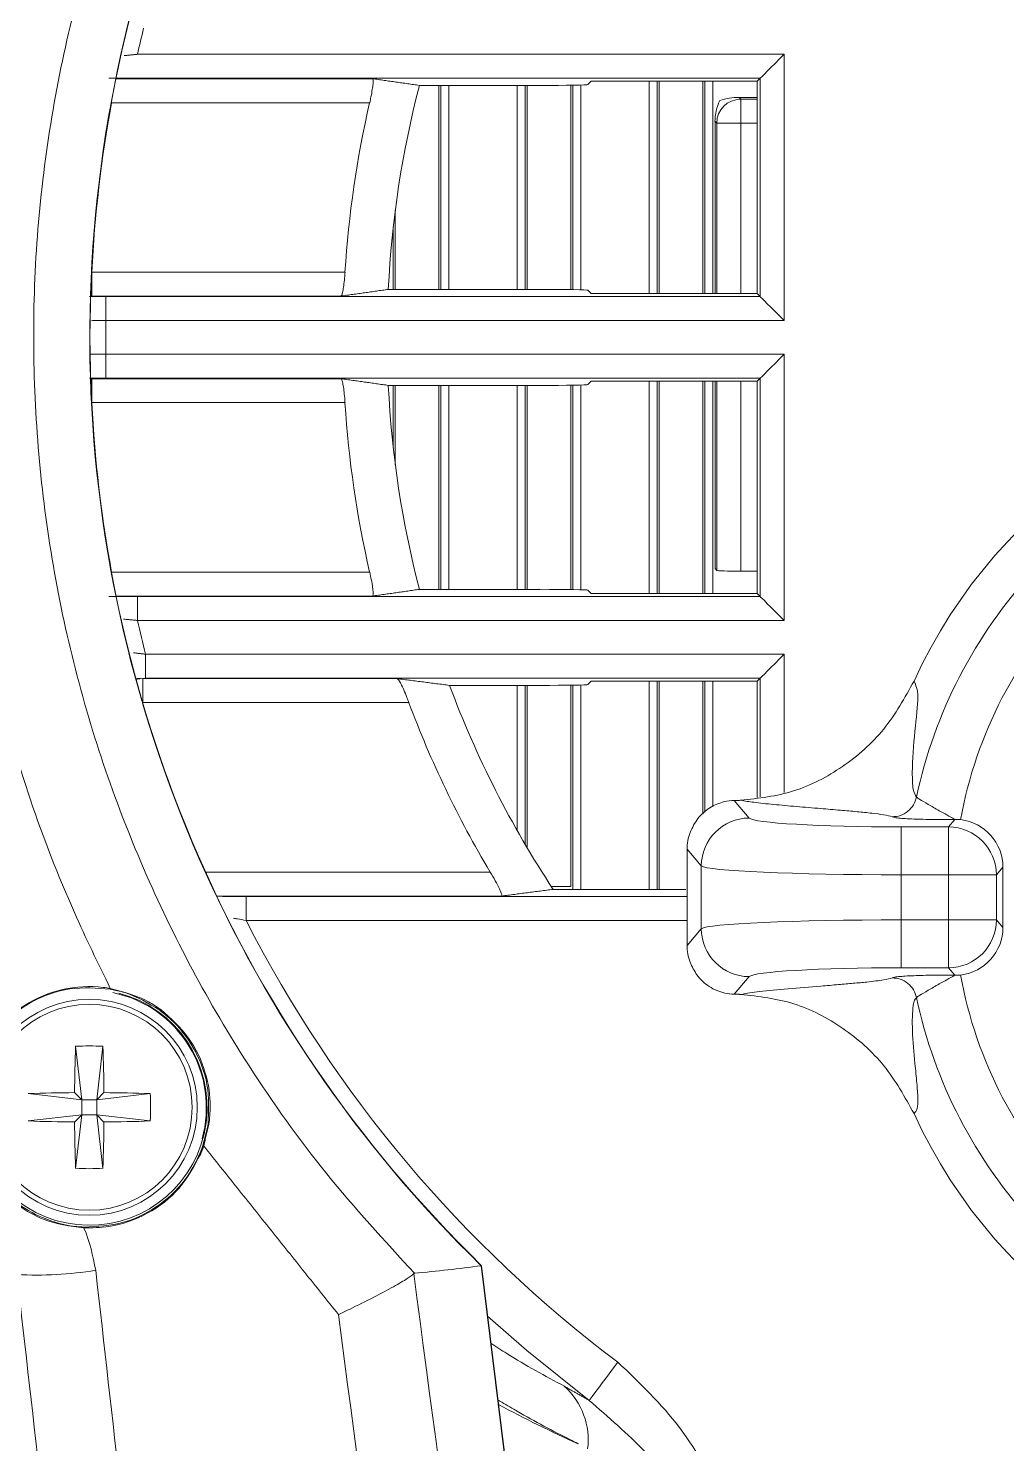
# Model space of a CAD drawing. Extents: x 2 to 136, y 1 to 99.
# Drawn here: x 127.148 to 128.371, y 43.907 to 45.676 of the extents above; entities that cross this region are included whole.
import ezdxf

# ---------------------------------------------------------------- set-up
doc = ezdxf.new("R2010")
doc.units = 0
doc.header["$MEASUREMENT"] = 0
doc.linetypes.add('SLD-Solid', pattern=[0])
doc.layers.add('OBJECT', color=7, linetype='CONTINUOUS')

msp = doc.modelspace()

# ---------------------------------------------------------------- linework, layer by layer
at = {"layer": 'OBJECT', "linetype": 'SLD-Solid', "lineweight": 15}
for p, q in [((127.2844, 45.6439), (128.093, 45.6439)), ((128.093, 45.6439), (128.093, 45.3111)), ((127.2575, 45.6134), (127.5783, 45.6134)), ((128.063, 45.6139), (127.2844, 45.6139)), ((127.637, 45.605), (127.7877, 45.605)), ((127.6614, 45.605), (127.6614, 45.35)), ((127.6639, 45.35), (127.6639, 45.605)), ((127.6739, 45.605), (127.6739, 45.35)), ((127.7593, 45.35), (127.7593, 45.605)), ((127.7693, 45.605), (127.7693, 45.35)), ((127.7718, 45.35), (127.7718, 45.605)), ((127.8264, 45.6052), (127.8264, 45.3498)), ((127.8289, 45.3497), (127.8289, 45.6053)), ((127.8389, 45.6055), (127.8389, 45.3495)), ((127.8519, 45.6102), (127.8476, 45.606)), ((127.8519, 45.6102), (128.0594, 45.6102)), ((127.9243, 45.3448), (127.9243, 45.6102)), ((127.9343, 45.6102), (127.9343, 45.3448)), ((127.9368, 45.3448), (127.9368, 45.6102)), ((127.9914, 45.6102), (127.9914, 45.3448)), ((127.9939, 45.3448), (127.9939, 45.6102)), ((128.0039, 45.6102), (128.0039, 45.3448)), ((128.063, 45.6139), (128.0594, 45.6102)), ((128.0594, 45.6102), (128.0594, 45.3448)), ((128.063, 45.3411), (128.063, 45.6139)), ((127.252, 45.5834), (127.252, 45.5852)), ((127.5748, 45.5834), (127.252, 45.5834)), ((128.0594, 45.59), (128.0366, 45.59)), ((128.0366, 45.59), (128.0387, 45.5879)), ((128.0387, 45.5879), (128.0387, 45.5579)), ((128.0387, 45.5879), (128.0594, 45.5879)), ((128.0066, 45.3448), (128.0066, 45.56)), ((128.0087, 45.5579), (128.0066, 45.56)), ((128.0087, 45.5579), (128.0387, 45.5579)), ((128.0087, 45.3448), (128.0087, 45.5579)), ((128.0594, 45.5579), (128.0387, 45.5579)), ((128.0387, 45.5579), (128.0387, 45.3448)), ((127.6068, 45.35), (127.6068, 45.4492)), ((127.6043, 45.4283), (127.6043, 45.35)), ((127.2273, 45.3416), (127.2273, 45.3716)), ((127.2273, 45.3716), (127.5439, 45.3716)), ((127.7877, 45.35), (127.5981, 45.35)), ((127.2273, 45.3416), (127.2258, 45.3417)), ((127.5388, 45.3416), (127.2273, 45.3416)), ((127.245, 45.3111), (127.245, 45.3411)), ((127.245, 45.3411), (128.063, 45.3411)), ((127.8476, 45.349), (127.8519, 45.3448)), ((128.0594, 45.3448), (127.8519, 45.3448)), ((128.063, 45.3411), (128.0594, 45.3448)), ((128.093, 45.3111), (127.245, 45.3111)), ((127.245, 45.2689), (127.245, 45.2389)), ((127.245, 45.2689), (128.093, 45.2689)), ((128.093, 45.2689), (128.093, 44.9361)), ((127.2273, 45.2384), (127.2258, 45.2383)), ((127.2273, 45.2384), (127.5388, 45.2384)), ((127.2273, 45.2084), (127.2273, 45.2384)), ((128.063, 45.2389), (127.245, 45.2389)), ((127.5981, 45.23), (127.7877, 45.23)), ((127.6043, 45.23), (127.6043, 45.1517)), ((127.6068, 45.1308), (127.6068, 45.23)), ((127.6614, 45.23), (127.6614, 44.975)), ((127.6639, 44.975), (127.6639, 45.23)), ((127.6739, 45.23), (127.6739, 44.975)), ((127.7593, 44.975), (127.7593, 45.23)), ((127.7693, 45.23), (127.7693, 44.975)), ((127.7718, 44.975), (127.7718, 45.23)), ((127.8264, 45.2302), (127.8264, 44.9748)), ((127.8289, 44.9747), (127.8289, 45.2303)), ((127.8389, 45.2305), (127.8389, 44.9745)), ((127.8519, 45.2352), (127.8476, 45.231)), ((127.8519, 45.2352), (128.0594, 45.2352)), ((127.9243, 44.9698), (127.9243, 45.2352)), ((127.9343, 45.2352), (127.9343, 44.9698)), ((127.9368, 44.9698), (127.9368, 45.2352)), ((127.9914, 45.2352), (127.9914, 44.9698)), ((127.9939, 44.9698), (127.9939, 45.2352)), ((128.0039, 45.2352), (128.0039, 44.9698)), ((128.0066, 45.0009), (128.0066, 45.2352)), ((128.0087, 44.9987), (128.0087, 45.2352)), ((128.0387, 45.2352), (128.0387, 44.9977)), ((128.063, 45.2389), (128.0594, 45.2352)), ((128.0594, 45.2352), (128.0594, 44.9698)), ((128.063, 44.9661), (128.063, 45.2389)), ((127.5439, 45.2084), (127.2273, 45.2084)), ((127.252, 44.9958), (127.252, 44.9966)), ((127.252, 44.9966), (127.5748, 44.9966)), ((128.0087, 44.9987), (128.0066, 45.0009)), ((128.0594, 44.9977), (128.0387, 44.9977)), ((127.5783, 44.9666), (127.2577, 44.9666)), ((127.2844, 44.9361), (127.2844, 44.9661)), ((127.2844, 44.9661), (128.063, 44.9661)), ((127.7877, 44.975), (127.637, 44.975)), ((127.8476, 44.974), (127.8519, 44.9698)), ((128.0594, 44.9698), (127.8519, 44.9698)), ((128.063, 44.9661), (128.0594, 44.9698)), ((128.093, 44.9361), (127.2844, 44.9361)), ((127.2946, 44.8939), (127.2946, 44.8639)), ((127.2946, 44.8939), (128.093, 44.8939)), ((128.093, 44.8939), (128.093, 44.7209)), ((127.2823, 44.8634), (127.2878, 44.8639)), ((127.2909, 44.8634), (127.6092, 44.8634)), ((127.2909, 44.8334), (127.2909, 44.8634)), ((128.063, 44.8639), (127.2946, 44.8639)), ((127.6747, 44.855), (127.7877, 44.855)), ((127.7593, 44.6734), (127.7593, 44.855)), ((127.7693, 44.855), (127.7693, 44.6561)), ((127.7718, 44.6518), (127.7718, 44.855)), ((127.8264, 44.8552), (127.8264, 44.6036)), ((127.8289, 44.6), (127.8289, 44.8553)), ((127.8389, 44.8555), (127.8389, 44.6)), ((127.8519, 44.8602), (127.8476, 44.856)), ((127.8519, 44.8602), (128.0594, 44.8602)), ((127.9243, 44.6), (127.9243, 44.8602)), ((127.9343, 44.8602), (127.9343, 44.6)), ((127.9368, 44.6), (127.9368, 44.8602)), ((127.9914, 44.8602), (127.9914, 44.6941)), ((127.9939, 44.6963), (127.9939, 44.8602)), ((128.0039, 44.8602), (128.0039, 44.7034)), ((128.063, 44.8639), (128.0594, 44.8602)), ((128.0594, 44.8602), (128.0594, 44.7149)), ((128.063, 44.7156), (128.063, 44.8639)), ((127.6238, 44.8334), (127.2909, 44.8334)), ((128.0494, 44.6891), (128.0306, 44.7111)), ((128.2392, 44.6182), (128.2392, 44.6781)), ((128.2987, 44.6781), (128.2392, 44.6781)), ((128.3067, 44.6875), (128.2987, 44.6781)), ((128.2987, 44.6182), (128.2987, 44.6781)), ((127.9716, 44.6501), (127.9716, 44.59)), ((127.9716, 44.6501), (127.9895, 44.6292)), ((127.9895, 44.6292), (127.9895, 44.5508)), ((128.3586, 44.6182), (128.3666, 44.6276)), ((128.3666, 44.6276), (128.3666, 44.5524)), ((127.3694, 44.6216), (127.7255, 44.6216)), ((128.2392, 44.6182), (128.2987, 44.6182)), ((128.2392, 44.6182), (128.2392, 44.5618)), ((128.2987, 44.6182), (128.3586, 44.6182)), ((128.2987, 44.6182), (128.2987, 44.5618)), ((128.3586, 44.6182), (128.3586, 44.5618)), ((127.7396, 44.5916), (127.3834, 44.5916)), ((127.4203, 44.5611), (127.4203, 44.5911)), ((127.4203, 44.5911), (127.9716, 44.5911)), ((127.9362, 44.6), (127.8043, 44.6)), ((127.9716, 44.59), (127.9716, 44.5299)), ((127.9716, 44.5611), (127.4203, 44.5611)), ((128.2987, 44.5618), (128.2392, 44.5618)), ((128.2392, 44.5019), (128.2392, 44.5618)), ((128.3586, 44.5618), (128.2987, 44.5618)), ((128.2987, 44.5019), (128.2987, 44.5618)), ((128.3666, 44.5524), (128.3586, 44.5618)), ((127.9895, 44.5508), (127.9716, 44.5299)), ((128.2392, 44.5019), (128.2987, 44.5019)), ((128.2987, 44.5019), (128.3067, 44.4925)), ((128.0306, 44.4689), (128.0494, 44.4909)), ((127.2596, 44.4732), (127.2503, 44.4752)), ((127.207, 44.4038), (127.2149, 44.3367)), ((127.2412, 44.4038), (127.2334, 44.3367)), ((127.1478, 44.3446), (127.2149, 44.3367)), ((127.2149, 44.3367), (127.2058, 44.3459)), ((127.2425, 44.3459), (127.2334, 44.3367)), ((127.3004, 44.3446), (127.2334, 44.3367)), ((127.2149, 44.3367), (127.2149, 44.3182)), ((127.2149, 44.3367), (127.2334, 44.3367)), ((127.2334, 44.3182), (127.2334, 44.3367)), ((127.1478, 44.3104), (127.2149, 44.3182)), ((127.2058, 44.3091), (127.2149, 44.3182)), ((127.207, 44.2512), (127.2149, 44.3182)), ((127.2334, 44.3182), (127.2149, 44.3182)), ((127.2412, 44.2512), (127.2334, 44.3182)), ((127.2334, 44.3182), (127.2425, 44.3091)), ((127.3004, 44.3104), (127.2334, 44.3182)), ((127.828, 43.2025), (127.7142, 44.1295)), ((127.8284, 43.2026), (127.7146, 44.1294))]:
    msp.add_line(p, q, dxfattribs=at)
at = {"layer": 'OBJECT', "linetype": 'SLD-Solid', "lineweight": 15, "flags": 128}
for points in [[(128.093, 45.6439), (128.0872, 45.6381), (128.0817, 45.6325), (128.0765, 45.6274), (128.072, 45.6229), (128.0683, 45.6191), (128.0655, 45.6163), (128.0637, 45.6146), (128.063, 45.6139)], [(128.093, 45.3111), (128.0872, 45.3169), (128.0817, 45.3225), (128.0765, 45.3276), (128.072, 45.3321), (128.0683, 45.3359), (128.0655, 45.3387), (128.0637, 45.3404), (128.063, 45.3411)], [(128.093, 45.2689), (128.0872, 45.2631), (128.0817, 45.2575), (128.0765, 45.2524), (128.072, 45.2479), (128.0683, 45.2441), (128.0655, 45.2413), (128.0637, 45.2396), (128.063, 45.2389)], [(128.093, 44.9361), (128.0872, 44.9419), (128.0817, 44.9475), (128.0765, 44.9526), (128.072, 44.9571), (128.0683, 44.9609), (128.0655, 44.9637), (128.0637, 44.9654), (128.063, 44.9661)], [(128.093, 44.8939), (128.0872, 44.8881), (128.0817, 44.8825), (128.0765, 44.8774), (128.072, 44.8729), (128.0683, 44.8691), (128.0655, 44.8663), (128.0637, 44.8646), (128.063, 44.8639)], [(127.2909, 44.8634), (127.284, 44.8626), (127.2826, 44.8622)], [(127.8492, 43.9611), (127.7713, 44.0234), (127.7223, 44.0666)], [(127.8851, 44.0089), (127.8785, 44.0001), (127.8721, 43.9915), (127.8661, 43.9836), (127.8608, 43.9765), (127.8563, 43.9705), (127.8528, 43.9659), (127.8504, 43.9627), (127.8492, 43.9611)]]:
    msp.add_lwpolyline(points, dxfattribs=at)
at = {"layer": 'OBJECT', "linetype": 'SLD-Solid', "lineweight": 15}
for radius in [0.135, 0.1287]:
    msp.add_circle((127.2241, 44.3275), radius, dxfattribs=at)
for centre, radius, start, end in [((128.8466, 45.29), 6.655, 198.09222, 54.2519), ((128.8466, 45.29), 6.555, 126.37982, 288.09222), ((128.8466, 45.29), 6.5028, 126.71932, 288.09222), ((128.8466, 45.29), 6.4944, 126.7749, 288.09222), ((128.8466, 45.29), 6.3069, 128.05888, 288.09222), ((128.8461, 45.2905), 1.6214, 134.8733, 225.7304), ((128.8461, 45.2905), 1.6211, 134.8733, 180), ((128.8466, 45.29), 1.6018, 166.0409, 167.2353), ((128.8466, 45.29), 1.25, 165.4041, 177.2487), ((128.8466, 45.29), 1.6214, 169.5755, 177.1143), ((128.8466, 45.29), 1.3053, 167.011, 176.4146), ((128.0388, 45.5578), 0.03, 90.0825, 179.9177), ((128.8466, 45.29), 1.6018, 179.2455, 180.7545), ((128.8461, 45.2905), 1.6211, 180, 225.7233), ((128.8466, 45.29), 1.25, 182.7513, 194.5959), ((128.8466, 44.59), 0.65, 24.5823, 155.4177), ((128.8466, 45.29), 1.6214, 182.8857, 190.4245), ((128.8466, 45.29), 1.3053, 183.5854, 192.989), ((128.8466, 44.59), 0.6012, 137.2855, 167.9698), ((128.8466, 44.59), 0.5417, 135.4189, 169.6766), ((128.8466, 45.29), 1.6018, 192.7647, 194.3169), ((128.8466, 45.29), 1.25, 200.365, 213.5043), ((128.8466, 45.29), 1.6214, 196.3573, 204.3446), ((128.8466, 45.29), 1.3053, 200.4774, 210.8014), ((128.0496, 44.629), 0.0601, 90.1999, 179.7716), ((128.2985, 44.6179), 0.0601, 0.228, 89.8004), ((128.8466, 45.29), 1.6018, 207.069, 233.1104), ((128.2985, 44.562), 0.0601, 270.1996, 359.772), ((128.0496, 44.551), 0.0601, 180.2281, 269.8004), ((128.8466, 44.59), 0.5417, 190.3234, 224.5811), ((127.2241, 44.3275), 0.1474, 186.2425, 75.537), ((127.2225, 44.4808), 0.0283, 348.5126, 350.4428), ((127.2241, 44.3275), 0.1464, 344.3746, 78.3356), ((127.3116, 44.4505), 0.00182, 293.1406, 337.2586), ((127.3116, 44.4505), 0.00188, 293.8052, 336.5158), ((128.8466, 44.59), 0.6012, 192.0302, 222.7145), ((129.3373, 44.3295), 2.1316, 178.0044, 179.5616), ((127.2241, 44.0758), 0.3284, 87.0111, 92.9889), ((125.1104, 44.3295), 2.1321, 0.4384, 1.9953), ((127.2221, 42.2127), 2.1332, 90.4394, 91.9954), ((127.2261, 42.2127), 2.1332, 88.0046, 89.5606), ((126.9721, 44.3275), 0.3287, 357.0143, 2.9857), ((127.222, 46.4384), 2.1293, 268.0037, 269.5626), ((129.3374, 44.3255), 2.1317, 180.4384, 181.9956), ((125.1104, 44.3255), 2.1321, 358.0048, 359.5616), ((127.2262, 46.4384), 2.1293, 270.4374, 271.9962), ((127.2241, 44.3275), 0.15, 337.3861, 351.9474), ((127.373, 44.3026), 0.00385, 77.2915, 94.6771), ((127.3729, 44.3023), 0.0038, 76.9721, 94.5743), ((128.8466, 44.59), 0.65, 204.5823, 335.4177), ((128.8466, 45.29), 3.0068, 199.7991, 266.1975), ((127.3685, 44.2837), 0.00473, 242.0676, 254.4581), ((128.8466, 45.29), 2.9472, 200.4368, 266.0663), ((127.3652, 44.2741), 0.00506, 238.5265, 250.1418), ((127.3653, 44.2745), 0.00476, 238.4478, 250.7794), ((127.2241, 44.5792), 0.3284, 267.0111, 272.9889), ((127.1277, 44.1811), 0.0895, 357.1551, 357.8363), ((127.1564, 44.6046), 0.4868, 267.3115, 278.9426), ((127.7572, 43.9115), 0.0908, 352.9656, 47.8327)]:
    msp.add_arc(centre, radius, start, end, dxfattribs=at)
for centre, major_axis, ratio, start_param, end_param in [((127.7877, 45.606), (0.06, 0), 0.017455, 4.712389, 6.265732), ((128.0246, 45.572), (0.0089, 0.032), 0.489854, 1.253849, 2.08482), ((128.0216, 45.575), (0.0334, 0.0079), 0.382382, 1.018197, 1.756804), ((127.7877, 45.349), (0.06, 0), 0.017455, 0.017453, 1.570796), ((127.7877, 45.231), (0.06, 0), 0.017455, 4.712389, 6.265732), ((128.0387, 44.9988), (0.03, 0), 0.034921, 3.176499, 4.712389), ((127.7877, 44.974), (0.06, 0), 0.017455, 0.017453, 1.570796), ((127.7877, 44.856), (0.06, 0), 0.017455, 4.712389, 6.265732), ((128.2392, 44.6897), (0.19, 0), 0.061163, 3.193953, 4.712389), ((128.3065, 44.6274), (0.0392, 0.0457), 0.996772, 5.42245, 6.873335), ((128.0306, 44.6512), (0.0224, 0.056), 0.973344, 1.604915, 1.9608), ((128.2392, 44.6298), (0.25, 0), 0.046484, 3.193953, 4.712389), ((127.9362, 44.5979), (0.12, 0), 0.017455, 1.283851, 1.570796), ((128.2392, 44.5502), (0.25, 0), 0.046484, 1.570796, 3.089233), ((128.3065, 44.5526), (0.0392, -0.0457), 0.996772, 5.693036, 7.143921), ((128.0306, 44.5288), (-0.0224, 0.056), 0.973344, 1.180792, 1.536678), ((128.2392, 44.4903), (0.19, 0), 0.061163, 1.570796, 3.089233), ((127.5735, 45.1342), (1.6228, 0.1993), 0.620494, 4.671537, 4.722913), ((124.8587, 45.2784), (-2.1536, 17.275), 0.121842, 4.565556, 4.630005), ((124.9572, 45.2905), (-2.1532, 17.375), 0.121162, 4.565731, 4.630179), ((129.617, 45.3026), (-2.1536, 17.275), 0.121842, 1.624136, 1.679863), ((129.5185, 45.2905), (-2.1532, 17.375), 0.121162, 1.626169, 1.680037), ((128.5027, 45.29), (1.5813, 0), 0.964711, 4.206103, 4.276697)]:
    msp.add_ellipse(centre, major_axis=major_axis, ratio=ratio, start_param=start_param, end_param=end_param, dxfattribs=at)
for points, knots in [([(127.6194, 46.4492), (127.5593, 46.3798), (127.439, 46.2411), (127.3026, 45.997), (127.2058, 45.7326), (127.1542, 45.453), (127.1512, 45.1696), (127.1947, 44.8905), (127.2848, 44.6233), (127.3996, 44.4089), (127.5184, 44.2423), (127.5933, 44.1608), (127.6308, 44.12)], [0, 0, 0, 0, 0.106943, 0.213881, 0.324028, 0.434172, 0.543513, 0.652855, 0.761837, 0.870824, 0.935412, 1, 1, 1, 1]), ([(127.2504, 44.4761), (127.2351, 44.5076), (127.1757, 44.6296), (127.1005, 44.8551), (127.0514, 45.1542), (127.0544, 45.4572), (127.1011, 45.718), (127.1699, 45.934), (127.2236, 46.0479), (127.2504, 46.1049)], [0, 0, 0, 0, 0.062217, 0.241055, 0.419891, 0.59818, 0.776471, 0.888235, 1, 1, 1, 1]), ([(127.2844, 45.6139), (127.2739, 45.6139), (127.2616, 45.6139), (127.2503, 45.614), (127.2487, 45.614)], [0, 0, 0, 0, 0.861992, 1, 1, 1, 1]), ([(127.5783, 45.6134), (127.5786, 45.613), (127.5793, 45.6123), (127.5791, 45.6073), (127.5781, 45.6), (127.5766, 45.5916), (127.5753, 45.5859), (127.5748, 45.5834)], [0, 0, 0, 0, 0.208547, 0.417168, 0.624793, 0.83575, 1, 1, 1, 1]), ([(127.5439, 45.3716), (127.5437, 45.3682), (127.5432, 45.3615), (127.5421, 45.3525), (127.5409, 45.3457), (127.5397, 45.3422), (127.539, 45.3418), (127.5388, 45.3416)], [0, 0, 0, 0, 0.216607, 0.433171, 0.650771, 0.869524, 1, 1, 1, 1]), ([(127.5388, 45.2384), (127.5392, 45.238), (127.5401, 45.2372), (127.5414, 45.2318), (127.5426, 45.2239), (127.5434, 45.2156), (127.5438, 45.2103), (127.5439, 45.2084)], [0, 0, 0, 0, 0.219251, 0.438503, 0.657715, 0.876112, 1, 1, 1, 1]), ([(127.5748, 44.9966), (127.5755, 44.9932), (127.577, 44.9865), (127.5785, 44.9774), (127.5793, 44.9707), (127.5791, 44.9672), (127.5785, 44.9668), (127.5783, 44.9666)], [0, 0, 0, 0, 0.220857, 0.441926, 0.65769, 0.867328, 1, 1, 1, 1]), ([(127.2487, 44.966), (127.2497, 44.966), (127.2609, 44.9661), (127.2732, 44.9661), (127.2844, 44.9661)], [0, 0, 0, 0, 0.081827, 1, 1, 1, 1]), ([(127.6092, 44.8634), (127.6098, 44.863), (127.6109, 44.8622), (127.6139, 44.857), (127.6174, 44.8495), (127.6209, 44.8411), (127.623, 44.8355), (127.6238, 44.8334)], [0, 0, 0, 0, 0.207817, 0.415255, 0.632115, 0.861309, 1, 1, 1, 1]), ([(128.039, 44.7113), (128.0613, 44.7138), (128.1059, 44.719), (128.1673, 44.7512), (128.2207, 44.7978), (128.2439, 44.8395), (128.2555, 44.8604)], [0, 0, 0, 0, 0.249632, 0.499592, 0.749409, 1, 1, 1, 1]), ([(128.2555, 44.8604), (128.2578, 44.8554), (128.2624, 44.8452), (128.2561, 44.798), (128.2528, 44.7537), (128.2538, 44.7233), (128.257, 44.7179), (128.2586, 44.7153)], [0, 0, 0, 0, 0.239384, 0.493146, 0.754611, 0.880288, 1, 1, 1, 1]), ([(128.2586, 44.7153), (128.2576, 44.712), (128.2554, 44.7053), (128.2481, 44.6972), (128.2387, 44.6917), (128.2317, 44.6909), (128.2283, 44.6906)], [0, 0, 0, 0, 0.242682, 0.499999, 0.757312, 1, 1, 1, 1]), ([(128.2586, 44.7153), (128.2597, 44.7145), (128.2622, 44.7128), (128.2724, 44.7066), (128.2876, 44.698), (128.3, 44.6912), (128.3067, 44.6875)], [0, 0, 0, 0, 0.221256, 0.475946, 0.713882, 1, 1, 1, 1]), ([(127.9754, 44.671), (127.9783, 44.6771), (127.9842, 44.6894), (127.9997, 44.7028), (128.0159, 44.7099), (128.0265, 44.7108), (128.0306, 44.7111)], [0, 0, 0, 0, 0.272659, 0.546139, 0.8274, 1, 1, 1, 1]), ([(128.2283, 44.6906), (128.2253, 44.6915), (128.22, 44.6931), (128.2028, 44.6952), (128.1844, 44.6971), (128.1626, 44.699), (128.1369, 44.7011), (128.1083, 44.7035), (128.0796, 44.7061), (128.055, 44.7086), (128.044, 44.7104), (128.039, 44.7113)], [0, 0, 0, 0, 0.115434, 0.204199, 0.296296, 0.390312, 0.496176, 0.628006, 0.757037, 0.887489, 1, 1, 1, 1]), ([(128.3067, 44.6875), (128.3029, 44.6874), (128.2952, 44.6873), (128.2826, 44.6873), (128.27, 44.6874), (128.2577, 44.6878), (128.2466, 44.6883), (128.2376, 44.6889), (128.2308, 44.6897), (128.2291, 44.6903), (128.2283, 44.6906)], [0, 0, 0, 0, 0.112477, 0.225057, 0.347499, 0.470284, 0.600653, 0.730921, 0.866005, 1, 1, 1, 1]), ([(127.7255, 44.6216), (127.7276, 44.6179), (127.732, 44.6105), (127.7369, 44.6012), (127.7396, 44.5949), (127.7403, 44.5921), (127.7398, 44.5917), (127.7396, 44.5916)], [0, 0, 0, 0, 0.259507, 0.520198, 0.70847, 0.897392, 1, 1, 1, 1]), ([(127.3907, 44.591), (127.3956, 44.591), (127.4052, 44.5911), (127.4154, 44.5911), (127.4203, 44.5911)], [0, 0, 0, 0, 0.51142, 1, 1, 1, 1]), ([(127.8264, 44.6036), (127.826, 44.6036), (127.8251, 44.6036), (127.8187, 44.6036), (127.8107, 44.6036), (127.8048, 44.6036), (127.8024, 44.6036)], [0, 0, 0, 0, 0.271757, 0.543508, 0.815266, 1, 1, 1, 1]), ([(127.4203, 44.5611), (127.4167, 44.5618), (127.4113, 44.5627), (127.4062, 44.5636), (127.4046, 44.5639)], [0, 0, 0, 0, 0.682794, 1, 1, 1, 1]), ([(128.0306, 44.4689), (128.0266, 44.4692), (128.0157, 44.4701), (127.999, 44.4775), (127.9836, 44.4913), (127.978, 44.5035), (127.9754, 44.509)], [0, 0, 0, 0, 0.168844, 0.462585, 0.753224, 1, 1, 1, 1]), ([(128.039, 44.4687), (128.0463, 44.4699), (128.0617, 44.4723), (128.098, 44.4756), (128.1325, 44.4785), (128.1602, 44.4808), (128.1796, 44.4825), (128.1994, 44.4844), (128.2191, 44.4867), (128.2253, 44.4885), (128.2283, 44.4894)], [0, 0, 0, 0, 0.15382, 0.32546, 0.503781, 0.600006, 0.681858, 0.763122, 0.884544, 1, 1, 1, 1]), ([(128.2283, 44.4894), (128.2291, 44.4897), (128.2308, 44.4903), (128.2376, 44.4911), (128.2466, 44.4917), (128.2577, 44.4922), (128.27, 44.4926), (128.2826, 44.4927), (128.2952, 44.4927), (128.3029, 44.4926), (128.3067, 44.4925)], [0, 0, 0, 0, 0.133881, 0.269073, 0.399128, 0.52971, 0.652296, 0.774938, 0.887429, 1, 1, 1, 1]), ([(128.2283, 44.4894), (128.2317, 44.4891), (128.2387, 44.4883), (128.2481, 44.4828), (128.2554, 44.4747), (128.2576, 44.468), (128.2586, 44.4647)], [0, 0, 0, 0, 0.242686, 0.499999, 0.757318, 1, 1, 1, 1]), ([(128.3067, 44.4925), (128.3, 44.4888), (128.2876, 44.482), (128.2724, 44.4734), (128.2622, 44.4672), (128.2597, 44.4655), (128.2586, 44.4647)], [0, 0, 0, 0, 0.286095, 0.524054, 0.778729, 1, 1, 1, 1]), ([(127.0731, 44.327), (127.0747, 44.344), (127.078, 44.378), (127.1039, 44.4233), (127.1423, 44.4578), (127.1901, 44.4775), (127.2277, 44.4797), (127.2474, 44.4766), (127.2504, 44.4761)], [0, 0, 0, 0, 0.19324, 0.386487, 0.579566, 0.772391, 0.965025, 1, 1, 1, 1]), ([(127.2503, 44.4752), (127.2334, 44.4765), (127.1996, 44.4791), (127.1509, 44.4615), (127.1107, 44.43), (127.0832, 44.3867), (127.0745, 44.3502), (127.0742, 44.3302), (127.0741, 44.3271)], [0, 0, 0, 0, 0.192566, 0.38513, 0.577737, 0.770506, 0.963514, 1, 1, 1, 1]), ([(127.3123, 44.4489), (127.2982, 44.4574), (127.2789, 44.4692), (127.2564, 44.4739), (127.2503, 44.4752)], [0, 0, 0, 0, 0.728741, 1, 1, 1, 1]), ([(127.2504, 44.4761), (127.2671, 44.4718), (127.2896, 44.4658), (127.3083, 44.4532), (127.3132, 44.4498)], [0, 0, 0, 0, 0.736892, 1, 1, 1, 1]), ([(128.2555, 44.3196), (128.244, 44.3404), (128.2209, 44.382), (128.1676, 44.4286), (128.1061, 44.461), (128.0614, 44.4661), (128.039, 44.4687)], [0, 0, 0, 0, 0.249468, 0.49932, 0.749167, 1, 1, 1, 1]), ([(127.3726, 44.3065), (127.3734, 44.3231), (127.3748, 44.3564), (127.3564, 44.4026), (127.3329, 44.4326), (127.3169, 44.4452), (127.3124, 44.4488)], [0, 0, 0, 0, 0.306652, 0.614033, 0.892132, 1, 1, 1, 1]), ([(127.3134, 44.4497), (127.3259, 44.4387), (127.3504, 44.417), (127.3708, 44.3725), (127.3767, 44.3351), (127.3745, 44.3137), (127.3738, 44.3064)], [0, 0, 0, 0, 0.308984, 0.604097, 0.866163, 1, 1, 1, 1]), ([(128.2586, 44.4647), (128.2578, 44.4638), (128.256, 44.4621), (128.2534, 44.4504), (128.2529, 44.4225), (128.2561, 44.3863), (128.2591, 44.3578), (128.2605, 44.3385), (128.2602, 44.3244), (128.2571, 44.3212), (128.2555, 44.3196)], [0, 0, 0, 0, 0.057193, 0.119846, 0.300985, 0.506489, 0.64207, 0.760177, 0.881304, 1, 1, 1, 1]), ([(127.2171, 44.1778), (127.2341, 44.1786), (127.2679, 44.1804), (127.3137, 44.2041), (127.3458, 44.2357), (127.3579, 44.2603), (127.3626, 44.2698)], [0, 0, 0, 0, 0.275405, 0.550801, 0.826444, 1, 1, 1, 1]), ([(127.3635, 44.2694), (127.3554, 44.2543), (127.3392, 44.2242), (127.2978, 44.1927), (127.2552, 44.1773), (127.2276, 44.1769), (127.2171, 44.1767)], [0, 0, 0, 0, 0.276322, 0.552658, 0.828642, 1, 1, 1, 1]), ([(127.2171, 44.1767), (127.2002, 44.179), (127.1712, 44.1831), (127.1346, 44.2039), (127.1119, 44.2246), (127.1015, 44.2393), (127.098, 44.2442)], [0, 0, 0, 0, 0.356929, 0.612991, 0.870168, 1, 1, 1, 1]), ([(127.0989, 44.245), (127.1092, 44.2323), (127.1274, 44.2097), (127.167, 44.1871), (127.1965, 44.1791), (127.2143, 44.1779), (127.2171, 44.1778)], [0, 0, 0, 0, 0.350739, 0.62487, 0.939556, 1, 1, 1, 1]), ([(127.2171, 44.1767), (127.2172, 44.1766), (127.225, 44.1599), (127.2286, 44.1418), (127.2321, 44.1237)], [0, 0, 0, 0, 0.008019, 1, 1, 1, 1]), ([(127.63, 44.1196), (127.6278, 44.1178), (127.6235, 44.1142), (127.6052, 44.1035), (127.5801, 44.0901), (127.5556, 44.0779), (127.5404, 44.0706), (127.5358, 44.0685), (127.5357, 44.0684)], [0, 0, 0, 0, 0.21898, 0.437723, 0.66271, 0.898747, 0.996503, 1, 1, 1, 1]), ([(127.7265, 44.0324), (127.7331, 44.0281), (127.7634, 44.0083), (127.7941, 43.9917), (127.8182, 43.9788)], [0, 0, 0, 0, 0.215984, 1, 1, 1, 1]), ([(127.8851, 44.0089), (127.9124, 43.9829), (127.9678, 43.9299), (128.0224, 43.827), (128.0563, 43.757), (128.0738, 43.7218), (128.0739, 43.7217)], [0, 0, 0, 0, 0.32452, 0.659805, 0.998101, 1, 1, 1, 1]), ([(127.7352, 43.9618), (127.7418, 43.9578), (127.7706, 43.9405), (127.8035, 43.9231), (127.8303, 43.9095), (127.8348, 43.9073), (127.8354, 43.907)], [0, 0, 0, 0, 0.197983, 0.867547, 0.982919, 1, 1, 1, 1]), ([(128.0739, 43.7217), (128.0737, 43.7218), (128.0727, 43.7229), (128.0682, 43.7278), (128.0411, 43.7578), (127.9902, 43.8156), (127.925, 43.8952), (127.8732, 43.9403), (127.8492, 43.9611)], [0, 0, 0, 0, 0.002191, 0.013463, 0.059638, 0.364667, 0.706177, 1, 1, 1, 1])]:
    msp.add_open_spline(points, degree=3, knots=knots, dxfattribs=at)
for points in [[(127.2679, 45.6423), (127.2844, 45.6439)], [(127.5783, 45.6134), (127.637, 45.605)], [(127.5388, 45.3416), (127.5981, 45.35)], [(127.2273, 45.3416), (127.2243, 45.341)], [(127.2243, 45.341), (127.245, 45.3411)], [(127.245, 45.3111), (127.2269, 45.3109)], [(127.2253, 45.2691), (127.245, 45.2689)], [(127.245, 45.2389), (127.2243, 45.239)], [(127.2243, 45.239), (127.2273, 45.2384)], [(127.5388, 45.2384), (127.5981, 45.23)], [(127.5783, 44.9666), (127.637, 44.975)], [(127.2844, 44.9361), (127.267, 44.9378)], [(127.2795, 44.8957), (127.2946, 44.8939)], [(127.6092, 44.8634), (127.6747, 44.855)], [(128.039, 44.7113), (128.0306, 44.7111)], [(128.3137, 44.6871), (128.3067, 44.6875)], [(127.9753, 44.6711), (127.9754, 44.671)], [(127.7396, 44.5916), (127.8043, 44.6)], [(127.9754, 44.509), (127.9753, 44.5089)], [(128.3067, 44.4925), (128.3137, 44.4929)], [(128.039, 44.4687), (128.0306, 44.4689)], [(127.3123, 44.4489), (127.3124, 44.4488)], [(127.3134, 44.4497), (127.3132, 44.4498)], [(127.3662, 44.2796), (127.3726, 44.3061)], [(127.3737, 44.306), (127.3672, 44.2792)], [(127.3726, 44.3065), (127.3726, 44.3061)], [(127.3737, 44.306), (127.3738, 44.3064)], [(127.3628, 44.2704), (127.3662, 44.2796)], [(127.3672, 44.2792), (127.3638, 44.27)], [(127.5357, 44.0684), (127.3672, 44.2792)], [(127.3626, 44.2698), (127.3628, 44.2704)], [(127.3635, 44.2694), (127.3638, 44.27)], [(127.7143, 44.1295), (127.7141, 44.1293)], [(127.7142, 44.1295), (127.7143, 44.1295)], [(127.6308, 44.12), (127.63, 44.1196)], [(127.8182, 43.9788), (127.8492, 43.9611)]]:
    msp.add_open_spline(points, degree=1, dxfattribs=at)

doc.saveas('drawing.dxf')
